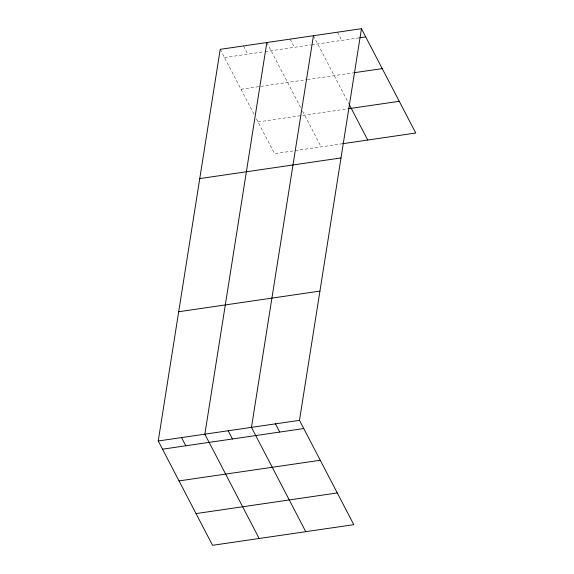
<?xml version="1.0" encoding="UTF-8"?>
<svg xmlns="http://www.w3.org/2000/svg" width="574" height="574" viewBox="0 0 574 574"><rect width="100%" height="100%" fill="white"/><g stroke="black" fill="none" stroke-linecap="round" stroke-linejoin="round"><path stroke-width="0.43" stroke-dasharray="2.87 2.15" d="M224.484 57.551L264.191 51.746M265.052 51.617L310.799 44.93M311.66 44.808L358.865 37.906M240.994 89.264L306.595 79.678M307.456 79.549L353.082 72.884M258.006 121.939L347.772 108.823M342.707 143.694L274.516 153.66L255.982 118.05M337.447 32.209L341.717 40.41M313.433 35.717L348.798 103.65M290.128 39.125L294.397 47.326M266.824 42.533L300.568 107.345M302.591 111.241L321.124 146.844M243.519 45.934L247.789 54.143M220.215 49.342L253.959 114.161"/><path stroke-width="0.86" d="M361.455 28.7L299.484 420.34L353.785 524.658L212.545 545.3L158.237 440.983L220.215 49.342L361.455 28.7L415.763 133.017L342.707 143.694M266.824 42.533L204.853 434.174L259.154 538.491M313.433 35.717L251.462 427.357L305.763 531.675M359.726 37.784L365.724 36.901M353.936 72.755L382.241 68.622M348.633 108.694L399.246 101.297M199.759 178.586L341.006 157.943M178.693 311.747L319.933 291.097M158.237 440.983L299.484 420.34M162.514 449.191L303.754 428.548M179.023 480.904L320.263 460.262M196.035 513.587L337.275 492.937M349.2 104.425L367.74 140.034M275.47 423.849L279.746 432.057M228.158 430.765L232.427 438.974M181.549 437.582L185.818 445.783"/></g></svg>
